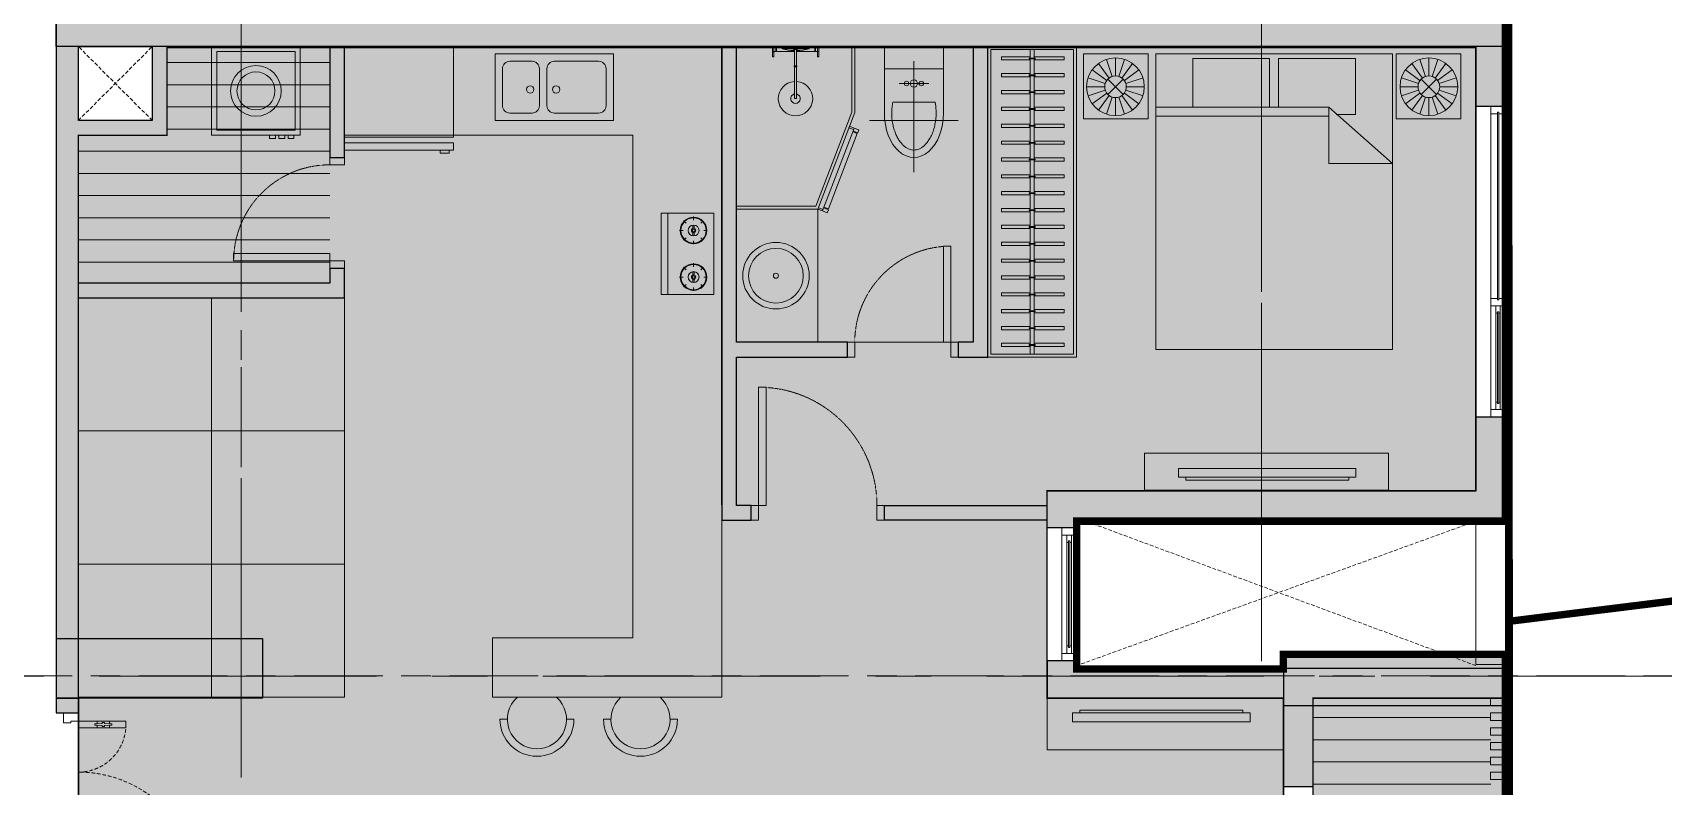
# Model space of a CAD drawing. Header units: millimetres. Extents: x -100356 to 314685, y 446 to 1273965.
# Drawn here: x 71782 to 82809, y 1004435 to 1009533 of the extents above; entities that cross this region are included whole.
import ezdxf

# ---------------------------------------------------------------- set-up
doc = ezdxf.new("R2010")
doc.units = ezdxf.units.MM
for name, pattern in [('A1 - dp$0$DASHED2', [0.375, 0.25, -0.125]), ('A1 - dp$0$HIDDEN', [0.375, 0.25, -0.125]), ('CENTER', [2, 1.25, -0.25, 0.25, -0.25]), ('CENTER2', [28.575, 19.05, -3.175, 3.175, -3.175]), ('Dash', [6, 3, -3]), ('DASHED2', [0.375, 0.25, -0.125]), ('Kume - Grid Line', [10.5, 6, -1.25, 2, -1.25]), ('VL2 - tb$0$DASHED2', [0.375, 0.25, -0.125]), ('VL2 - tb$0$HIDDEN', [0.375, 0.25, -0.125])]:
    doc.linetypes.add(name, pattern=pattern)
for name, color, linetype, lineweight in [('@ color hatch', 7, 'Continuous', 13), ('A-_ANOT----_D', 7, 'Continuous', 5), ('A.Axis', 251, 'CENTER2', 13), ('A1 - dp$0$A.Door', 4, 'Continuous', 13), ('A1 - dp$0$A.HACH 250', 250, 'Continuous', 5), ('A1 - dp$0$A.Thin', 8, 'Continuous', 13), ('A1 - dp$0$CUA', 5, 'Continuous', 9), ('A1 - dp$0$FURNITURE', 8, 'Continuous', 5), ('A1 - dp$0$TUONG 2', 2, 'Continuous', 25), ('A2 - dp$0$FURNITURE', 8, 'Continuous', 5), ('GJ', 1, 'Continuous', 13), ('Hatch-wall', 251, 'Continuous', 5), ('KÍNH', 150, 'Continuous', 9), ('LC.HA', 250, 'Continuous', 9), ('LGI', 250, 'CENTER', 9), ('VL1 - tb$0$$0$A.HACH 250', 250, 'Continuous', 5), ('VL2 - tb$0$A.HACH 250', 250, 'Continuous', 5), ('VL2 - tb$0$CUA', 5, 'Continuous', 9), ('VL2 - tb$0$FURNITURE', 8, 'Continuous', 5), ('VL2 - tb$0$NET NOI THAT', 8, 'Continuous', 0)]:
    doc.layers.add(name, color=color, linetype=linetype, lineweight=lineweight)
doc.layers.add('STR', color=7, linetype='Continuous')

# ---------------------------------------------------------------- blocks, each defined once
blk = doc.blocks.new('VL4 - dp$0$CT3 MBT 11-31$0$ghe bar')
for p, q in [((-250, -250), (-200, -250)), ((200, -250), (250, -250)), ((-132, -400), (132, -400))]:
    blk.add_line(p, q)
for radius, start, end in [(250, 0, 180), (200, 311.4096, 228.5904)]:
    blk.add_arc((0, -250), radius, start, end)
blk = doc.blocks.new('*U39')
at = {"layer": 'A1 - dp$0$A.Door', "ltscale": 0.5}
for p, q in [((850, 100), (50, 100)), ((50, 0), (850, 0)), ((100, 65), (800, 65)), ((100, 35), (800, 35)), ((900, 0), (900, 100))]:
    blk.add_line(p, q, dxfattribs=at)
for points in [[(50, 100), (50, 0), (0, 0), (0, 100)], [(850, 100), (850, 0), (900, 0), (900, 100)]]:
    blk.add_lwpolyline(points, close=True, dxfattribs=at)
for points in [[(100, 55), (100, 65), (50, 65), (50, 35), (100, 35), (100, 45), (90, 45), (90, 55), (100, 55)], [(800, 55), (800, 65), (850, 65), (850, 35), (800, 35), (800, 45), (810, 45), (810, 55), (800, 55)]]:
    blk.add_lwpolyline(points, dxfattribs=at)
at = {"layer": 'A1 - dp$0$A.HACH 250', "ltscale": 0.5}
blk.add_lwpolyline([(90, 45), (810, 45), (810, 55), (90, 55)], close=True, dxfattribs=at)
blk = doc.blocks.new('VL4 - dp$0$A$C4E823157')
for p, q in [((-600, 20), (-600, 80)), ((-600, 80), (600, 80)), ((-600, 20), (600, 20)), ((-551, 20), (-551, 0)), ((-551, 0), (551, 0)), ((551, 20), (551, 0)), ((600, 20), (600, 80))]:
    blk.add_line(p, q)
blk = doc.blocks.new('A1 - dp$0$cua so 1')
at = {"layer": 'A1 - dp$0$A.Door', "ltscale": 0.5}
for p, q in [((1400, 65), (2000, 65)), ((1400, 35), (2000, 35))]:
    blk.add_line(p, q, dxfattribs=at)
for points in [[(0, 0), (2100, 0), (2100, 100), (0, 100)], [(2050, 100), (2050, 0), (2100, 0), (2100, 100)]]:
    blk.add_lwpolyline(points, close=True, dxfattribs=at)
for points in [[(50, 55), (50, 100), (0, 100), (0, 0), (50, 0), (50, 45), (40, 45), (40, 55), (50, 55)], [(1300, 55), (1300, 100), (1350, 100), (1350, 0), (1300, 0), (1300, 45), (1310, 45), (1310, 55), (1300, 55)], [(1400, 55), (1400, 65), (1350, 65), (1350, 35), (1400, 35), (1400, 45), (1390, 45), (1390, 55), (1400, 55)], [(2000, 55), (2000, 65), (2050, 65), (2050, 35), (2000, 35), (2000, 45), (2010, 45), (2010, 55), (2000, 55)]]:
    blk.add_lwpolyline(points, dxfattribs=at)
at = {"layer": 'A1 - dp$0$A.HACH 250', "ltscale": 0.5}
for points in [[(40, 45), (1310, 45), (1310, 55), (40, 55)], [(1390, 45), (2010, 45), (2010, 55), (1390, 55)]]:
    blk.add_lwpolyline(points, close=True, dxfattribs=at)
blk = doc.blocks.new('A1 - dp$0$A$C6E1257E0')
at = {"linetype": 'Continuous'}
blk.add_lwpolyline([(30.5, 0), (64.5, 0), (64.5, 8.5), (30.5, 8.5)], close=True, dxfattribs=at)
blk.add_lwpolyline([(39, 8.5), (39, 42.5, -0.1327536), (166.5, 34), (166.5, 29.75, 0.1152164), (56, 34), (56, 8.5)], format="xyb", dxfattribs=at)
blk = doc.blocks.new('A1 - dp$0$cua vao can ho')
at = {"layer": 'A1 - dp$0$A.HACH 250', "linetype": 'A1 - dp$0$DASHED2', "ltscale": 100}
for centre, radius, start, end in [((-78, 0), 822, 88.4513, 180), ((-1222, 0), 322, 0, 93.9546)]:
    blk.add_arc(centre, radius, start, end, dxfattribs=at)
at = {"layer": 'A1 - dp$0$CUA'}
for p, q in [((-100, 128), (-100, 711)), ((-56, 128), (-56, 711)), ((-1244, 128), (-1244, 210)), ((-1200, 128), (-1200, 210))]:
    blk.add_line(p, q, dxfattribs=at)
for points in [[(-56, 822), (-56, 804), (-56, 711), (-72, 711), (-73, 726), (-83, 726), (-83, 711), (-100, 711), (-100, 822)], [(-73, 726), (-71, 676), (-64, 676), (-64, 161), (-71, 161), (-73, 111), (-83, 111), (-83, 128), (-84, 161), (-92, 161), (-92, 676), (-84, 676), (-83, 726)], [(-1244, 321), (-1244, 304), (-1244, 210), (-1228, 210), (-1227, 226), (-1217, 226), (-1217, 210), (-1200, 210), (-1200, 321)], [(-1227, 226), (-1229, 176), (-1236, 176), (-1236, 161), (-1229, 161), (-1227, 111), (-1217, 111), (-1217, 128), (-1216, 161), (-1208, 161), (-1208, 176), (-1216, 176), (-1217, 226)], [(-1217, 128), (-1217, 111), (-1227, 111), (-1228, 128), (-1244, 128), (-1244, 1), (-1244, 0), (-1200, 0), (-1200, 11), (-1200, 128)], [(-83, 128), (-83, 111), (-73, 111), (-72, 128), (-56, 128), (-56, 1), (-56, 0), (-100, 0), (-100, 11), (-100, 128)], [(-1233, -50), (-1244, -50), (-1244, 0), (-1300, 0), (-1300, -100), (-1275, -100), (-1233, -100)], [(-67, -50), (-56, -50), (-56, 0), (0, 0), (0, -100), (-25, -100), (-67, -100)]]:
    blk.add_lwpolyline(points, close=True, dxfattribs=at)
blk.add_lwpolyline([(-1244, 0), (-56, 0)], dxfattribs=at)
at = {"layer": 'A1 - dp$0$CUA', "yscale": 1.111111111007631, "zscale": 1.111111111007631}
for p, xscale, rotation in [((-100, 822), -1.111111111007631, 89.99998306033208), ((-56, 822), 1.111111111007631, 269.9999830603322)]:
    blk.add_blockref('A1 - dp$0$A$C6E1257E0', p, dxfattribs=dict(at, xscale=xscale, rotation=rotation))
blk = doc.blocks.new('VL2 - tb$0$A$C6FE626A3')
for p, q in [((-90, 606), (-150, 606)), ((-150, -594), (-150, 606)), ((-90, -594), (-90, 606)), ((-90, 557), (-70, 557)), ((-70, -545), (-70, 557)), ((-90, -545), (-70, -545)), ((-90, -594), (-150, -594))]:
    blk.add_line(p, q)
blk = doc.blocks.new('*U291')
for points in [[(0, 600), (0, 0), (2100, 0), (2100, 600)], [(2080, 580), (2080, 20), (20, 20), (20, 580)]]:
    blk.add_lwpolyline(points, close=True)
at = {"ltscale": 6}
for points in [[(91, 313), (91, 515), (69, 515), (69, 313)], [(205, 313), (205, 515), (183, 515), (183, 313)], [(319, 313), (319, 515), (297, 515), (297, 313)], [(433, 313), (433, 515), (411, 515), (411, 313)], [(547, 313), (547, 515), (525, 515), (525, 313)], [(661, 313), (661, 515), (639, 515), (639, 313)], [(775, 313), (775, 515), (753, 515), (753, 313)], [(889, 313), (889, 515), (867, 515), (867, 313)], [(1003, 313), (1003, 515), (981, 515), (981, 313)], [(1117, 313), (1117, 515), (1095, 515), (1095, 313)], [(1231, 313), (1231, 515), (1209, 515), (1209, 313)], [(1345, 313), (1345, 515), (1323, 515), (1323, 313)], [(1459, 313), (1459, 515), (1437, 515), (1437, 313)], [(1573, 313), (1573, 515), (1551, 515), (1551, 313)], [(1687, 313), (1687, 515), (1665, 515), (1665, 313)], [(1801, 313), (1801, 515), (1779, 515), (1779, 313)], [(1915, 313), (1915, 515), (1893, 515), (1893, 313)], [(2029, 313), (2029, 515), (2007, 515), (2007, 313)], [(69, 287), (69, 92), (91, 92), (91, 287)], [(183, 287), (183, 92), (205, 92), (205, 287)], [(297, 287), (297, 92), (319, 92), (319, 287)], [(411, 287), (411, 92), (433, 92), (433, 287)], [(525, 287), (525, 92), (547, 92), (547, 287)], [(639, 287), (639, 92), (661, 92), (661, 287)], [(753, 287), (753, 92), (775, 92), (775, 287)], [(867, 287), (867, 92), (889, 92), (889, 287)], [(981, 287), (981, 92), (1003, 92), (1003, 287)], [(1095, 287), (1095, 92), (1117, 92), (1117, 287)], [(1209, 287), (1209, 92), (1231, 92), (1231, 287)], [(1323, 287), (1323, 92), (1345, 92), (1345, 287)], [(1437, 287), (1437, 92), (1459, 92), (1459, 287)], [(1551, 287), (1551, 92), (1573, 92), (1573, 287)], [(1665, 287), (1665, 92), (1687, 92), (1687, 287)], [(1779, 287), (1779, 92), (1801, 92), (1801, 287)], [(1893, 287), (1893, 92), (1915, 92), (1915, 287)], [(2007, 287), (2007, 92), (2029, 92), (2029, 287)]]:
    blk.add_lwpolyline(points, dxfattribs=at)
for points in [[(2080, 287), (2080, 313), (20, 313), (20, 287)], [(83, 319), (78, 319), (78, 280), (83, 280)], [(197, 319), (192, 319), (192, 280), (197, 280)], [(311, 319), (306, 319), (306, 280), (311, 280)], [(425, 319), (420, 319), (420, 280), (425, 280)], [(539, 319), (534, 319), (534, 280), (539, 280)], [(653, 319), (648, 319), (648, 280), (653, 280)], [(767, 319), (762, 319), (762, 280), (767, 280)], [(881, 319), (876, 319), (876, 280), (881, 280)], [(995, 319), (990, 319), (990, 280), (995, 280)], [(1109, 319), (1104, 319), (1104, 280), (1109, 280)], [(1223, 319), (1218, 319), (1218, 280), (1223, 280)], [(1337, 319), (1332, 319), (1332, 280), (1337, 280)], [(1451, 319), (1446, 319), (1446, 280), (1451, 280)], [(1565, 319), (1560, 319), (1560, 280), (1565, 280)], [(1679, 319), (1674, 319), (1674, 280), (1679, 280)], [(1793, 319), (1788, 319), (1788, 280), (1793, 280)], [(1907, 319), (1902, 319), (1902, 280), (1907, 280)], [(2021, 319), (2016, 319), (2016, 280), (2021, 280)]]:
    blk.add_lwpolyline(points, close=True, dxfattribs=at)
blk = doc.blocks.new('VL2 - tb$0$Bed 1600')
at = {"linetype": 'Continuous'}
for p, q in [((2, -80), (2, 0)), ((2, 0), (66, 0)), ((66, 0), (66, -80)), ((12, -1.2), (32.8, -1.2)), ((12, -14.4), (12, -1.2)), ((32.8, -1.2), (32.8, -14.4)), ((35.2, -1.2), (56, -1.2)), ((35.2, -14.4), (35.2, -1.2)), ((56, -1.2), (56, -16.4)), ((2, -14.4), (48.8, -14.4)), ((48.8, -16.8), (2, -16.8)), ((66, -29.6), (48.8, -14.4)), ((48.8, -14.4), (48.8, -29.6)), ((56, -16.4), (50.8, -16.4)), ((48.8, -29.6), (66, -29.6)), ((66, -80), (2, -80))]:
    blk.add_line(p, q, dxfattribs=at)
blk = doc.blocks.new('VL2 - tb$0$tab')
for p, q in [((439, 0), (0, 0)), ((0, 0), (0, -439)), ((439, -439), (439, 0)), ((158, -179), (60, -108)), ((174, -163), (103, -65)), ((195, -153), (157, -37)), ((217, -149), (217, -27)), ((240, -153), (278, -37)), ((260, -163), (332, -65)), ((277, -179), (375, -108)), ((148, -200), (32, -162)), ((166, -171), (269, -274)), ((269, -171), (166, -274)), ((287, -200), (403, -162)), ((144, -222), (22, -222)), ((148, -245), (32, -283)), ((158, -265), (60, -337)), ((174, -282), (103, -380)), ((195, -292), (157, -408)), ((217, -296), (217, -418)), ((217, -296), (217, -418)), ((240, -292), (278, -408)), ((260, -282), (332, -380)), ((277, -265), (375, -337)), ((287, -245), (403, -283)), ((291, -222), (412, -222)), ((0, -439), (439, -439))]:
    blk.add_line(p, q)
for radius in [195, 73.2]:
    blk.add_circle((217, -222), radius)
blk = doc.blocks.new('*U135')
for points in [[(-700, 100), (-750, 100), (-750, 0), (-700, 0)], [(-50, 0), (-100, 0), (-100, -650), (-50, -650)], [(0, 100), (-50, 100), (-50, 0), (0, 0)]]:
    blk.add_lwpolyline(points, close=True)
at = {"linetype": 'VL2 - tb$0$HIDDEN'}
blk.add_arc((-50, 0), 650, 180, 270, dxfattribs=at)
blk = doc.blocks.new('*U136')
for points in [[(-50, 0), (-100, 0), (-100, 800), (-50, 800)], [(-850, -100), (-900, -100), (-900, 0), (-850, 0)], [(0, -100), (-50, -100), (-50, 0), (0, 0)]]:
    blk.add_lwpolyline(points, close=True)
at = {"linetype": 'VL2 - tb$0$HIDDEN'}
blk.add_arc((-50, 0), 800, 90, 180, dxfattribs=at)
blk = doc.blocks.new('VL2 - tb$0$mb-tulanh700x735')
for p, q in [((368, 700), (-368, 700)), ((-368, 700), (-368, 651)), ((279, 700), (279, 720)), ((279, 720), (340, 720)), ((340, 700), (279, 700)), ((340, 720), (340, 700)), ((368, 651), (368, 700)), ((-368, 651), (368, 651)), ((368, 614), (-368, 614)), ((-368, 614), (-368, 0)), ((368, 0), (368, 614)), ((-368, 0), (368, 0))]:
    blk.add_line(p, q)
blk = doc.blocks.new('VL2 - tb$0$bep')
at = {"layer": 'VL2 - tb$0$FURNITURE'}
for p, q in [((0, 358), (0, 0)), ((549, 358), (0, 358)), ((549, 0), (549, 358)), ((67, 269), (51, 286)), ((103, 224), (80, 224)), ((117, 290), (117, 313)), ((131, 224), (153, 224)), ((166, 269), (183, 286)), ((383, 269), (366, 286)), ((418, 224), (396, 224)), ((432, 290), (432, 313)), ((446, 224), (469, 224)), ((482, 269), (498, 286)), ((47, 220), (23, 220)), ((67, 170), (51, 153)), ((103, 216), (80, 216)), ((117, 149), (117, 126)), ((131, 216), (153, 216)), ((166, 170), (183, 153)), ((187, 220), (210, 220)), ((362, 220), (339, 220)), ((383, 170), (366, 153)), ((418, 216), (396, 216)), ((432, 149), (432, 126)), ((446, 216), (469, 216)), ((482, 170), (498, 153)), ((502, 220), (526, 220)), ((549, 45), (0, 45)), ((0, 0), (549, 0))]:
    blk.add_line(p, q, dxfattribs=at)
for centre, radius in [((117, 220), 90), ((117, 220), 85.5), ((117, 220), 36.9), ((117, 220), 14.7), ((117, 220), 8.24), ((432, 220), 90), ((432, 220), 85.5), ((432, 220), 36.9), ((432, 220), 14.7), ((432, 220), 8.24)]:
    blk.add_circle(centre, radius, dxfattribs=at)
blk = doc.blocks.new('VL2 - tb$0$crua 450x830')
at = {"layer": 'VL2 - tb$0$FURNITURE'}
blk.add_lwpolyline([(400, 10), (-400, 10), (-400, 460), (400, 460)], close=True, dxfattribs=at)
blk.add_lwpolyline([(-400, 10), (400, 10), (400, 460)], dxfattribs=at)
for points in [[(-300, 60), (0, 60, 0.4142136), (50, 110), (50, 360, 0.4142136), (0, 410), (-300, 410, 0.4142136), (-350, 360), (-350, 110, 0.4142136)], [(100, 110), (100, 360, -0.4142136), (150, 410), (300, 410, -0.4142136), (350, 360), (350, 110, -0.4142136), (300, 60), (150, 60, -0.4142136)]]:
    blk.add_lwpolyline(points, format="xyb", close=True, dxfattribs=at)
for centre in [(-12.5, 250), (162.5, 250)]:
    blk.add_circle(centre, 25, dxfattribs=at)
blk = doc.blocks.new('VL2 - tb$0$MBMAYGIAT')
at = {"layer": 'VL2 - tb$0$FURNITURE', "linetype": 'ByBlock'}
for points in [[(0, -350), (700, -350), (700, 350), (0, 350)], [(40, -310), (660, -310), (660, 310), (40, 310)], [(700, 253), (726, 253), (726, 300), (700, 300)], [(700, 180), (726, 180), (726, 228), (700, 228)], [(700, 108), (726, 108), (726, 155), (700, 155)]]:
    blk.add_lwpolyline(points, close=True, dxfattribs=at)
for radius in [200, 150]:
    blk.add_circle((350, 0), radius, dxfattribs=at)
blk = doc.blocks.new('A1 - dp$0$A$C4168242D')
for points in [[(300, 750), (300, 0)], [(0, 400), (600, 400)], [(100, 350), (100, 50), (500, 50), (500, 350)], [(157, 276), (443, 276)], [(400, 150), (200, 150)]]:
    blk.add_lwpolyline(points)
for centre, radius in [((250, 150), 15), ((300, 150), 25), ((350, 150), 15)]:
    blk.add_circle(centre, radius)
blk.add_ellipse((300, 350), major_axis=(0, 300), ratio=0.666667, start_param=4.712389, end_param=7.853982)
blk.add_open_spline([(443, 276), (444, 283), (446, 291), (449, 313), (450, 328), (450, 356), (450, 370), (447, 399), (445, 413), (440, 440), (437, 453), (428, 478), (424, 490), (413, 512), (408, 522), (396, 540), (391, 547), (380, 560), (374, 566), (363, 576), (357, 580), (346, 588), (340, 591), (328, 595), (323, 597), (311, 599), (306, 600), (295, 600), (289, 600), (278, 597), (273, 596), (261, 591), (255, 588), (244, 581), (238, 577), (226, 567), (221, 561), (210, 548), (204, 541), (194, 525), (189, 517), (180, 499), (176, 489), (169, 469), (165, 459), (160, 437), (157, 426), (153, 404), (152, 392), (150, 369), (150, 357), (150, 333), (151, 321), (153, 298), (155, 287), (157, 276)], degree=3, knots=[4.428595, 4.428595, 4.428595, 4.428595, 4.521718, 4.521718, 4.681946, 4.681946, 4.842175, 4.842175, 5.002403, 5.002403, 5.162632, 5.162632, 5.32286, 5.32286, 5.483089, 5.483089, 5.615862, 5.615862, 5.748636, 5.748636, 5.88141, 5.88141, 6.014184, 6.014184, 6.146958, 6.146958, 6.279732, 6.279732, 6.412506, 6.412506, 6.545279, 6.545279, 6.678053, 6.678053, 6.810827, 6.810827, 6.943601, 6.943601, 7.076375, 7.076375, 7.209149, 7.209149, 7.341922, 7.341922, 7.474696, 7.474696, 7.60747, 7.60747, 7.740244, 7.740244, 7.873018, 7.873018, 8.005792, 8.005792, 8.137776, 8.137776, 8.137776, 8.137776])
blk = doc.blocks.new('A1 - dp$0$A$C722D3D91')
at = {"ltscale": 0.07}
for radius in [225, 185, 17]:
    blk.add_circle((0, 0), radius, dxfattribs=at)
blk = doc.blocks.new('A1 - dp$0$A$C588A0D6B')
for p, q in [((-122, -38), (123, -38)), ((-122, -59), (-122, -38)), ((123, -59), (-122, -59)), ((-11, -64), (-11, -211)), ((9, -65), (9, -211)), ((123, -38), (123, -59)), ((9, -211), (-11, -211)), ((9, -220), (-11, -220)), ((-11, -220), (-11, -507)), ((9, -220), (9, -507)), ((9, -507), (-11, -507))]:
    blk.add_line(p, q)
for points in [[(-178, -37), (-208, -37), (-208, -82), (-178, -82)], [(-208, -37), (-197, -37), (-197, -129), (-208, -129)], [(179, -37), (208, -37), (208, -82), (179, -82)], [(208, -37), (198, -37), (198, -129), (208, -129)]]:
    blk.add_lwpolyline(points, close=True)
blk.add_lwpolyline([(-11, -82), (-171, -82), (-171, -38), (172, -38), (172, -82), (9, -82)])
for centre, radius, start, end in [((0, 431), 505, 255.9943, 268.6524), ((0, 0), 65.5, 243.6552, 296.3448), ((0, 431), 505, 271.0236, 284.0057), ((-8, -215), 5.39, 127.2582, 232.7418), ((6, -215), 5.39, 307.2582, 52.7418), ((-1, -507), 155, 93.8501, 86.1499), ((-1, -507), 43, 104.0595, 75.9405)]:
    blk.add_arc(centre, radius, start, end)
blk = doc.blocks.new('A1 - dp$0$A$C487079A1')
for points in [[(34, 589), (34, 600), (0, 600), (0, 589)], [(68, 578), (68, 600), (34, 600), (34, 578)], [(34, 0), (34, 11), (0, 11), (0, 0)], [(68, 22), (68, 0), (34, 0), (34, 22)]]:
    blk.add_lwpolyline(points, close=True)
blk.add_lwpolyline([(34, 147), (34, 27), (67, 27), (67, 573), (34, 573), (34, 147)])
blk = doc.blocks.new('*U213')
for points in [[(0, 100), (50, 100), (50, 0), (0, 0)], [(50, 0), (100, 0), (100, -650), (50, -650)], [(700, 100), (750, 100), (750, 0), (700, 0)]]:
    blk.add_lwpolyline(points, close=True)
at = {"linetype": 'VL2 - tb$0$HIDDEN'}
blk.add_arc((50, 0), 650, 270, 0, dxfattribs=at)
blk = doc.blocks.new('VL3 revised', base_point=(-8800, 1600))
at = {"layer": '@ color hatch', "ltscale": 0.5}
h = blk.add_hatch(color=211, dxfattribs=at)
h.dxf.hatch_style = 1
h.paths.add_polyline_path([(-7000, 2132), (-6700, 2132), (-6400, 2132), (-6400, 2725), (2450, 2725), (2450, -272), (-450, -272), (-450, -1675), (1149, -1675), (1149, -6825), (2448, -6825), (2450, -12775), (1000, -12775), (1000, -12675), (-500, -12675), (-500, -12775), (-5752, -12775), (-5752, -11475), (-5850, -11475), (-5850, -7695), (-5450, -7695), (-5450, -6875), (-5850, -6875), (-5850, -3175), (-7000, -3175)])
h.paths.add_polyline_path([(2648, -1675), (1349, -1675), (1349, -6525), (2648, -6525)])
at = {"layer": 'Hatch-wall', "ltscale": 0.5}
h = blk.add_hatch(color=256, dxfattribs=at)
h.dxf.hatch_style = 1
h.paths.add_polyline_path([(-6500, 2232), (-7000, 2232), (-7000, 2732), (-6500, 2732)], flags=16)
h.paths.add_polyline_path([(-1550, -472), (-1550, -372), (-450, -372), (-450, -272), (2450, -272), (2450, 228), (2650, 228), (2650, -475), (-250, -475), (-250, -522), (-450, -522), (-450, -472)], flags=17)
h.paths.add_polyline_path([(-1150, -6725), (1149, -6725), (1149, -5855), (1349, -5855), (1349, -6625), (2648, -6625), (2648, -7222), (2448, -7222), (2448, -6825), (-1150, -6825), (-1150, -8875), (-1250, -8875), (-1250, -6025), (-1150, -6025)])
h.paths.add_polyline_path([(1548, -12975), (-675, -12975), (-675, -12775), (1548, -12775)])
h.paths.add_polyline_path([(-5850, -6875), (-5850, -6975), (-5550, -6975), (-5550, -7595), (-5850, -7595), (-5850, -7695), (-5450, -7695), (-5450, -6875)], flags=17)
h.paths.add_polyline_path([(-7000, -1675), (-7000, 1032), (-5200, 1032), (-5200, 1232), (-5300, 1232), (-5300, 1132), (-7000, 1132), (-7000, 2132), (-6400, 2132), (-6400, 2732), (-5300, 2732), (-5300, 1982), (-5200, 1982), (-5200, 2732), (-2650, 2732), (-2650, -268), (-2650, -268), (-2650, -472), (-2450, -472), (-2450, -372), (-2550, -372), (-2550, 632), (-1800, 632), (-1800, 732), (-2550, 732), (-2550, 2732), (-950, 2732), (-950, 732), (-1050, 732), (-1050, 632), (-850, 632), (-850, 2732), (2450, 2732), (2450, 2328), (2650, 2328), (2650, 2932), (-7150, 2932), (-7150, -1775), (-7000, -1775)])
h.paths.add_polyline_path([(-2350, -6025), (-5850, -6025), (-5850, -3175), (-7000, -3175), (-7000, -3075), (-7150, -3075), (-7150, -3375), (-6050, -3375), (-6050, -12975), (-5200, -12975), (-5200, -12775), (-5850, -12775), (-5850, -9825), (-4150, -9825), (-4150, -9625), (-4250, -9625), (-4250, -9725), (-5850, -9725), (-5850, -6125), (-4250, -6125), (-4250, -8875), (-4150, -8875), (-4150, -8275), (-2450, -8275), (-2450, -8875), (-2350, -8875), (-2350, -6975), (-2450, -6975), (-2450, -8175), (-4150, -8175), (-4150, -6125), (-2450, -6125), (-2450, -6225), (-2350, -6225)])
edge = h.paths.add_edge_path()
edge.add_line((1349, -1675), (2648, -1675))
edge.add_line((2648, -1675), (2649, -1475))
edge.add_line((2649, -1475), (-250, -1475))
edge.add_line((-250, -1475), (-250, -1422))
edge.add_line((-250, -1422), (-450, -1422))
edge.add_line((-450, -1422), (-450, -1675))
edge.add_line((-450, -1675), (1149, -1675))
edge.add_line((1149, -1675), (1149, -2272))
edge.add_line((1149, -2272), (1349, -2272))
edge.add_line((1349, -2272), (1349, -1675))
h = blk.add_hatch(color=256, dxfattribs=at)
h.dxf.hatch_style = 1
h.paths.add_polyline_path([(2649, -1475), (-250, -1475), (-250, -1422), (-450, -1422), (-450, -1675), (1149, -1675), (1149, -2272), (1349, -2272), (1349, -1675), (2648, -1675)])
at = {"layer": 'VL1 - tb$0$$0$A.HACH 250'}
h = blk.add_hatch(dxfattribs=at)
h.set_pattern_fill('_USER', color=256, scale=150, angle=180, pattern_type=0)
h.set_pattern_definition([(180, (424042.38, -394969.54), (-2e-14, -150), [])])
h.paths.add_polyline_path([(-7000, 2132), (-6400, 2128), (-6400, 2728), (-5300, 2732), (-5300, 1132), (-7000, 1132)])
h = blk.add_hatch(dxfattribs=at)
h.set_pattern_fill('_USER', color=256, scale=150, angle=180, pattern_type=0)
h.set_pattern_definition([(180, (-58920.26, -230649.74), (-6e-14, -150), [])])
h.paths.add_polyline_path([(1349, -1675), (2550, -1675), (2550, -5855), (1349, -5855)])
at = {"layer": '@ color hatch', "color": 250, "ltscale": 10, "const_width": 10, "elevation": 0}
blk.add_lwpolyline([(-7000, -3175), (-7000, 2132), (-6700, 2132), (-6700, 2132), (-6400, 2132), (-6400, 2725), (2450, 2725), (2450, -272), (-450, -272), (-450, -1675), (1149, -1675), (1149, -6825)], dxfattribs=at)
at = {"layer": '@ color hatch', "color": 250, "ltscale": 10, "const_width": 10}
blk.add_lwpolyline([(2648, -1675), (1349, -1675), (1349, -6525), (2648, -6525)], close=True, dxfattribs=at)
at = {"layer": 'A1 - dp$0$A.Thin', "linetype": 'A1 - dp$0$HIDDEN', "ltscale": 100}
for p, q in [((2450, -1455, 0), (-250, -455, 0)), ((2450, -478, 0), (-250, -1455, 0))]:
    blk.add_line(p, q, dxfattribs=at)
at = {"layer": 'A1 - dp$0$CUA'}
blk.add_line((2450, 228), (2450, 2328), dxfattribs=at)
at = {"layer": 'A1 - dp$0$FURNITURE'}
for points in [[(-1150, 2582), (-1150, 2732), (-1550, 2732), (-1550, 2582)], [(-2550, 732), (-2000, 732), (-2000, 1632), (-2550, 1632)], [(2450, -1448), (2450, -472), (2650, -472), (2650, -1448)]]:
    blk.add_lwpolyline(points, close=True, dxfattribs=at)
at = {"layer": 'A1 - dp$0$TUONG 2', "ltscale": 0.5}
for points in [[(-7000, -1675), (-7000, 1032), (-5200, 1032), (-5200, 1232), (-5300, 1232), (-5300, 1132), (-7000, 1132), (-7000, 2132), (-6400, 2132), (-6400, 2732), (-5300, 2732), (-5300, 1982), (-5200, 1982), (-5200, 2732), (-2650, 2732), (-2650, -268), (-2650, -268), (-2650, -472), (-2450, -472), (-2450, -372), (-2550, -372), (-2550, 632), (-1800, 632), (-1800, 732), (-2550, 732), (-2550, 2732), (-950, 2732), (-950, 732), (-1050, 732), (-1050, 632), (-850, 632), (-850, 2732), (2450, 2732), (2450, 2328), (2650, 2328), (2650, 2932)], [(-7150, 2932), (-7150, -1775), (-7000, -1775), (-7000, -1675), (-7000, -1675)], [(-6500, 2732), (-6500, 2232), (-7000, 2232), (-7000, 2732)], [(-2650, -368), (-2650, 2732), (-5500, 2732)], [(2450, -272), (2450, 228), (2650, 228), (2650, -272)], [(1349, -1675), (2648, -1675), (2649, -1475), (-250, -1475), (-250, -1422), (-450, -1422), (-450, -1675), (1149, -1675), (1149, -2272), (1349, -2272), (1349, -1675)]]:
    blk.add_lwpolyline(points, dxfattribs=at)
for points in [[(-6500, 2232), (-7000, 2232), (-7000, 2732), (-6500, 2732)], [(-1550, -472), (-1550, -372), (-450, -372), (-450, -272), (2450, -272), (2450, 228), (2650, 228), (2650, -475), (-250, -475), (-250, -522), (-450, -522), (-450, -472)]]:
    blk.add_lwpolyline(points, close=True, dxfattribs=at)
at = {"layer": 'A2 - dp$0$FURNITURE', "elevation": 0}
blk.add_lwpolyline([(-450, -2025), (-450, -1675), (1149, -1675), (1149, -2025)], close=True, dxfattribs=at)
at = {"layer": 'KÍNH'}
for points in [[(-1750, 2732), (-1750, 2286), (-2000, 1632), (-2550, 1632)], [(-1770, 2732), (-1770, 2289), (-2014, 1652), (-2550, 1652)]]:
    blk.add_lwpolyline(points, dxfattribs=at)
at = {"layer": 'VL1 - tb$0$$0$A.HACH 250'}
for points in [[(2548, -1725), (2548, -1675), (2650, -1675), (2650, -1725)], [(2548, -1825), (2548, -1775), (2650, -1775), (2650, -1825)], [(2548, -1925), (2548, -1875), (2650, -1875), (2650, -1925)], [(2548, -2025), (2548, -1975), (2650, -1975), (2650, -2025)], [(2548, -2125), (2548, -2075), (2650, -2075), (2650, -2125)], [(2548, -2225), (2548, -2175), (2650, -2175), (2650, -2225)]]:
    blk.add_lwpolyline(points, close=True, dxfattribs=at)
at = {"layer": 'VL2 - tb$0$A.HACH 250', "linetype": 'VL2 - tb$0$DASHED2', "ltscale": 100}
for p, q in [((-7000, 2232), (-6500, 2732)), ((-6500, 2232), (-7000, 2732))]:
    blk.add_line(p, q, dxfattribs=at)
at = {"layer": 'VL2 - tb$0$A.HACH 250'}
for points in [[(-7000, 1032), (-7000, 132), (-6100, 132), (-6100, 1032)], [(-6100, 1032), (-6100, 132), (-5200, 132), (-5200, 1032)], [(-7000, 132), (-7000, -768), (-6100, -768), (-6100, 132)], [(-6100, 132), (-6100, -768), (-5200, -768), (-5200, 132)], [(-7000, -768), (-7000, -1668), (-6100, -1668), (-6100, -768)], [(-6100, -768), (-6100, -1668), (-5200, -1668), (-5200, -768)]]:
    blk.add_lwpolyline(points, close=True, dxfattribs=at)
at = {"layer": 'VL2 - tb$0$CUA'}
for p, q in [((2450, 2232), (2450, 132)), ((-1800, 732), (-1050, 732))]:
    blk.add_line(p, q, dxfattribs=at)
at = {"layer": 'VL2 - tb$0$FURNITURE'}
for points in [[(-5200, 2132), (-3250, 2132), (-3250, -1268), (-4200, -1268), (-4200, -1668), (-2650, -1668)], [(-2650, -368), (-2650, -1668)]]:
    blk.add_lwpolyline(points, dxfattribs=at)
blk.add_lwpolyline([(1860, -18), (1860, -268), (210, -268), (210, -18)], close=True, dxfattribs=at)
at = {"layer": 'A1 - dp$0$FURNITURE', "extrusion": (5.65041e-18, -5.27555e-19, -1), "xscale": -0.7500000000000001, "yscale": 0.7500000000000001, "zscale": -0.7500000000000001, "rotation": 359.9999303536723}
blk.add_blockref('A1 - dp$0$A$C588A0D6B', (2150, 2760), dxfattribs=at)
at = {"layer": 'A1 - dp$0$FURNITURE'}
for name, p, xscale, rotation in [('A1 - dp$0$A$C4168242D', (-1650, 2632), -1.000000000000003, 179.9999830603322), ('A1 - dp$0$A$C722D3D91', (-2283, 1182), -0.9999999999999986, 359.9999830603321)]:
    blk.add_blockref(name, p, dxfattribs=dict(at, xscale=xscale, rotation=rotation))
at = {"layer": 'A1 - dp$0$TUONG 2', "rotation": 270}
for name, p in [('A1 - dp$0$cua so 1', (2550, 2328)), ('*U39', (-350, -522)), ('A1 - dp$0$cua vao can ho', (-7000, -3075, 0))]:
    blk.add_blockref(name, p, dxfattribs=at)
at = {"layer": 'A2 - dp$0$FURNITURE', "extrusion": (5.2756e-19, -5.65041e-18, -1), "xscale": -1.000000000000003, "zscale": -1.000000000000003, "rotation": 180.0000169396312}
blk.add_blockref('VL4 - dp$0$A$C4E823157', (-323, -1755, 0), dxfattribs=at)
at = {"layer": 'KÍNH', "extrusion": (-5.56228e-18, 2.12676e-18, -1), "xscale": -1, "zscale": -1, "rotation": 20.92458385910361}
blk.add_blockref('A1 - dp$0$A$C487079A1', (2000, 1632), dxfattribs=at)
at = {"layer": 'VL2 - tb$0$CUA', "xscale": -1}
for name, p, rotation in [('*U213', (-5300, 1232), 270), ('*U135', (-1050, 732), 180)]:
    blk.add_blockref(name, p, dxfattribs=dict(at, rotation=rotation))
blk.add_blockref('*U136', (-2450, -372), dxfattribs=at)
at = {"layer": 'VL2 - tb$0$FURNITURE', "extrusion": (2.97971e-18, -2.6292e-25, -1), "zscale": -1, "rotation": 180.0000050517107}
blk.add_blockref('VL2 - tb$0$mb-tulanh700x735', (4832, 2732), dxfattribs=at)
at = {"layer": 'VL2 - tb$0$FURNITURE', "rotation": 179.9999949482894}
blk.add_blockref('VL2 - tb$0$crua 450x830', (-3782, 2692), dxfattribs=at)
at = {"layer": 'VL2 - tb$0$FURNITURE', "extrusion": (2.97971e-18, 6.05842e-28, -1), "xscale": -1, "zscale": -1, "rotation": 90}
for name, p in [('*U291', (850, 2732)), ('VL2 - tb$0$A$C6FE626A3', (-1033, -271))]:
    blk.add_blockref(name, p, dxfattribs=at)
at = {"layer": 'VL2 - tb$0$FURNITURE', "extrusion": (0, 0, -1), "xscale": -1, "zscale": -1}
blk.add_blockref('VL2 - tb$0$tab', (204, 2682), dxfattribs=at)
at = {"layer": 'VL2 - tb$0$FURNITURE', "extrusion": (0, 0, -1), "xscale": -24.99999062500365, "yscale": 24.99999062500365, "zscale": -24.99999062500365}
blk.add_blockref('VL2 - tb$0$Bed 1600', (-235, 2682), dxfattribs=at)
at = {"layer": 'VL2 - tb$0$FURNITURE', "xscale": -1}
blk.add_blockref('VL2 - tb$0$tab', (2349, 2682), dxfattribs=at)
at = {"layer": 'VL2 - tb$0$FURNITURE', "extrusion": (0, 0, -1), "zscale": -1, "rotation": 90.00000505171064}
blk.add_blockref('VL2 - tb$0$bep', (3060, 1056), dxfattribs=at)
at = {"layer": 'VL2 - tb$0$FURNITURE', "xscale": -1, "rotation": 180}
for p in [(-3899, -2068), (-3199, -2068)]:
    blk.add_blockref('VL4 - dp$0$CT3 MBT 11-31$0$ghe bar', p, dxfattribs=at)
at = {"layer": 'VL2 - tb$0$NET NOI THAT', "lineweight": 0, "extrusion": (5.65041e-18, 5.2756e-19, -1), "xscale": -0.8571428571428416, "yscale": 0.8571428571428418, "zscale": -0.8571428571428416, "rotation": 90.0000169396664}
blk.add_blockref('VL2 - tb$0$MBMAYGIAT', (5799, 2732), dxfattribs=at)
blk = doc.blocks.new('grid tower')
at = {"layer": 'A.Axis', "linetype": 'Kume - Grid Line', "lineweight": 9, "ltscale": 100}
for p, q in [((-7100.2, 38386.8), (-7100.2, -18372.7)), ((1449.8, 38386.8), (1449.8, -18372.7)), ((48341.2, 19849.9), (-14918.8, 19849.9)), ((-5450.2, -18372.7), (-5450.2, 19749.9))]:
    blk.add_line(p, q, dxfattribs=at)
blk = doc.blocks.new('VL4 revised')
at = {"layer": 'Hatch-wall', "ltscale": 0.5}
h = blk.add_hatch(color=256, dxfattribs=at)
h.dxf.hatch_style = 1
h.paths.add_polyline_path([(2950, -6650), (2950, -6550), (2850, -6550), (2850, -6450), (2950, -6450), (2950, -4625), (1120, -4625), (1120, -5025), (150, -5025), (150, -6450), (2050, -6450), (2050, -6450), (2100, -6450), (2100, -6550), (2050, -6550), (1950, -6550), (550, -6550), (150, -6550), (150, -8675), (150, -8775), (150, -8775), (150, -8775), (150, -9177), (150, -9500), (0, -9500), (0, -4625), (0, -4425), (9800, -4425), (9800, -4623), (9600, -4623), (9600, -4525), (6900, -4525), (6900, -4625), (6700, -4625), (6700, -4625), (3050, -4625), (3050, -6649)])
h.paths.add_polyline_path([(6900, -5525), (6700, -5525), (6700, -5700), (6299, -5700), (6299, -7650), (2950, -7650), (2950, -7750), (6299, -7750), (6299, -8000), (6399, -8000), (6399, -5800), (9600, -5800), (9600, -6300), (9800, -6300), (9800, -5800), (9800, -5600), (6900, -5600)])
h.paths.add_polyline_path([(9600, -12400), (5500, -12400), (5500, -12300), (8700, -12300), (8700, -11100), (8900, -11100), (8900, -12100), (9800, -12100), (9800, -12800), (9600, -12800)], flags=17)
h.paths.add_polyline_path([(1850, -13700), (1850, -13200)], flags=17)
h.paths.add_polyline_path([(1020, -4925), (150, -4925), (150, -4625), (1020, -4625)], flags=16)
h.paths.add_polyline_path([(6299, -8900), (6399, -8900), (6399, -9000), (8700, -9000), (8700, -8900), (9600, -8900), (9600, -8400), (9800, -8400), (9800, -9100), (8900, -9100), (8900, -9300), (8700, -9300), (8700, -9100), (6299, -9100)])
h.paths.add_polyline_path([(150, -12100), (150, -12000), (150, -12000), (150, -10800), (0, -10800), (0, -15593), (9800, -15593), (9800, -14900), (9600, -14900), (9600, -15400), (3850, -15400), (3850, -14800), (3750, -14800), (3750, -15400), (150, -15400), (150, -13800), (3750, -13800), (3750, -14050), (3850, -14050), (3850, -13400), (5600, -13400), (5600, -13300), (3750, -13300), (3750, -13700), (1950, -13700), (1950, -12950), (1850, -12950), (1850, -13100), (1850, -13100), (1850, -13700), (150, -13700), (150, -12100)])
h.paths.add_polyline_path([(550, -12000), (550, -12100), (1850, -12100), (1850, -12200), (1950, -12200), (1950, -11600), (1850, -11600), (1850, -12000)], flags=17)
at = {"layer": 'A1 - dp$0$TUONG 2', "ltscale": 0.5, "elevation": 0}
blk.add_lwpolyline([(9800, -14900), (9800, -15593), (0, -15593), (0, -10800)], dxfattribs=at)
blk = doc.blocks.new('SITE')
at = {"layer": 'GJ', "color": 2, "linetype": 'DASHED2', "ltscale": 200, "const_width": 50, "elevation": 0}
for points in [[(-44664, 42638), (-38719, 42656), (-35209, 42660), (-34096, 42671), (-29879, 42740), (-25970, 42804), (-21954, 42762), (-17825, 42748), (-8761, 42796), (-2287, 42908), (-2255, 42910), (-1186, 35377), (-1157, 8044), (-172, -63), (-42869, 0)], [(-1161, 11823), (38572, 16750), (72294, 20682), (72666, 20725), (70992, 24794), (67559, 33009), (67489, 32988), (63297, 41856), (55641, 39398), (32498, 31969), (30483, 38296), (27912, 37566), (20347, 35807), (-531, 30760), (-1186, 35377)]]:
    blk.add_lwpolyline(points, dxfattribs=at)
blk = doc.blocks.new('X-GRID')
at = {"layer": 'LGI', "ltscale": 1500}
for p, q in [((-49500, 49486.8), (-49500, -7272.6)), ((-40950, 49486.8), (-40950, -7272.6)), ((5008.8, 30950), (-57318.6, 30950)), ((-47850, -7272.6), (-47850, 30850))]:
    blk.add_line(p, q, dxfattribs=at)
blk = doc.blocks.new('f23 grid column')
at = {"layer": 'LC.HA'}
h = blk.add_hatch(color=256, dxfattribs=at)
h.dxf.hatch_style = 1
h.paths.add_polyline_path([(4393, -20059), (4393, -19661), (2996, -19661), (2996, -20059)])
h = blk.add_hatch(color=256, dxfattribs=at)
h.dxf.hatch_style = 1
h.paths.add_polyline_path([(12795, -20112), (12795, -19762), (11295, -19762), (11295, -20112)])
at = {"layer": 'STR', "ltscale": 1000, "elevation": 0}
for points in [[(4393, -20059), (4393, -19661), (2996, -19661), (2996, -20059)], [(12795, -20112), (12795, -19762), (11295, -19762), (11295, -20112)]]:
    blk.add_lwpolyline(points, close=True, dxfattribs=at)
at = {"rotation": 180}
blk.add_blockref('X-GRID', (-36705, 11038, 0), dxfattribs=at)

msp = doc.modelspace()

# ---------------------------------------------------------------- linework, layer by layer
at = {"color": 3, "linetype": 'Dash', "ltscale": 30, "const_width": 50, "elevation": 0}
msp.add_lwpolyline([(80440.9, 1036328.8), (80440.9, 1031628.8), (81340.9, 1031628.8), (81340.9, 1026828.8), (81740.9, 1026828.8), (81740.9, 1020378.8), (80240.1, 1020378.8), (80240.1, 1020478.8), (78840.9, 1020478.4), (78840.9, 1019428.8), (81740.9, 1019428.8), (81740.9, 1006228.8), (78840.9, 1006228.8), (78840.9, 1005228.8), (80239.1, 1005228.8), (80239.1, 1005328.8), (81740.9, 1005328.8), (81740.9, 996778.7)], dxfattribs=at)
at = {"elevation": 0}
msp.add_lwpolyline([(38940.9, 1026531.8), (72090.9, 1026606.7), (72090.9, 1025106.8), (71940.7, 1025031.7), (71940.7, 1005031.7), (72090.7, 1005031.7), (72090.7, 1003529.7), (49940.1, 1003531.9), (49940.5, 1005132), (59640.9, 1005181.8), (59640.9, 1005032.2), (70440.7, 1005031.8), (70440.9, 1010307.5), (63470.9, 1010307.5), (63470.9, 1022411.7), (62190.5, 1022431.7), (62190.5, 1025031.8), (46440.9, 1025028.9), (46565.9, 1017328.9), (42270, 1017329), (42270.7, 1025028.9), (38940.9, 1025031.8)], close=True, dxfattribs=at)

# ---------------------------------------------------------------- block references
msp.add_blockref('f23 grid column', (68945.9, 1025093.5, 0))
at = {"layer": 'A-_ANOT----_D', "rotation": 180}
msp.add_blockref('grid tower', (74640.7, 1025031.8, 0), dxfattribs=at)
at = {"layer": 'A1 - dp$0$TUONG 2'}
for name, p in [('VL4 revised', (71940.7, 1025031.8, 0)), ('VL3 revised', (70290.8, 1008306.8, 0))]:
    msp.add_blockref(name, p, dxfattribs=at)
at = {"layer": 'GJ'}
msp.add_blockref('SITE', (82927, 993728.7, 0), dxfattribs=at)

doc.saveas('drawing.dxf')
